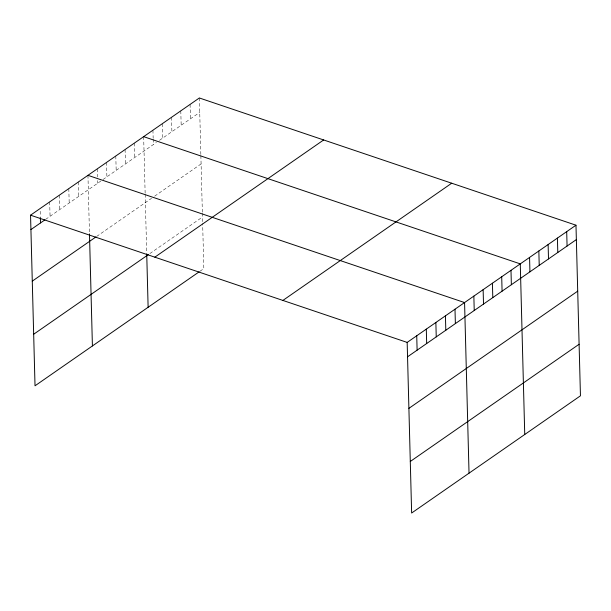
<?xml version="1.0" encoding="UTF-8"?>
<svg xmlns="http://www.w3.org/2000/svg" width="611" height="611" viewBox="0 0 611 611"><rect width="100%" height="100%" fill="white"/><g stroke="black" fill="none" stroke-linecap="round" stroke-linejoin="round"><path stroke-width="0.46" stroke-dasharray="3.06 2.29" d="M45.642 219.364L102.251 180.062M103.022 179.519L156.408 142.455M159.509 140.309L199.744 112.371M96.637 236.449L151.574 198.308M154.667 196.154L201.088 163.924M149.871 253.565L202.478 217.035M199.965 271.276L203.83 268.588L202.653 223.481M199.362 97.974L200.851 154.72M200.874 155.637L202.356 212.292M202.378 213.239L202.623 222.557M190.082 104.42L190.456 118.817M180.795 110.874L181.169 125.263M171.508 117.32L171.89 131.709M162.228 123.766L162.602 138.155M152.941 130.212L153.155 138.307M153.178 139.209L153.315 144.601M143.654 136.658L145.143 193.397M145.166 194.313L146.701 252.87M134.367 143.104L134.748 157.501M125.087 149.55L125.461 163.947M115.8 155.996L116.174 170.393M106.513 162.442L106.894 176.839M97.233 168.888L97.447 176.984M97.539 180.581L97.607 183.285M87.946 175.334L89.458 232.997M78.384 181.979L78.758 196.375M68.814 188.623L69.188 203.012M59.252 195.26L59.626 209.657M49.682 201.905L50.056 216.302M40.189 211.246L40.326 216.645"/><path stroke-width="0.92" d="M199.186 271.811L35.018 385.801L30.55 215.187L199.362 97.974L575.982 225.199L580.45 395.813L411.638 513.026L407.17 342.412L575.982 225.199M30.924 229.583L44.909 219.876M32.276 281.136L95.866 236.984M33.666 334.248L148.32 254.642M154.835 257.17L323.647 139.957M282.885 300.429L451.697 183.216M407.545 356.809L576.356 239.596M408.896 408.362L577.708 291.149M410.287 461.473L579.098 344.26M143.654 136.658L520.274 263.883L524.742 434.49M87.946 175.334L464.566 302.56L469.034 473.174M30.55 215.187L407.17 342.412M566.695 231.645L567.077 246.042M557.415 238.091L557.79 252.488M548.128 244.545L548.502 258.934M538.841 250.991L539.223 265.38M529.561 257.437L529.936 271.826M510.987 270.329L511.369 284.726M501.707 276.775L502.082 291.172M492.42 283.221L492.794 297.618M483.133 289.667L483.515 304.064M473.853 296.114L474.228 310.51M454.996 309.204L455.378 323.601M445.434 315.841L445.809 330.238M435.864 322.486L436.246 336.882M426.302 329.13L426.677 343.519M416.733 335.767L417.114 350.164M146.724 253.817L148.122 307.264M89.481 233.914L92.414 345.948M40.349 217.539L40.494 222.939"/></g></svg>
